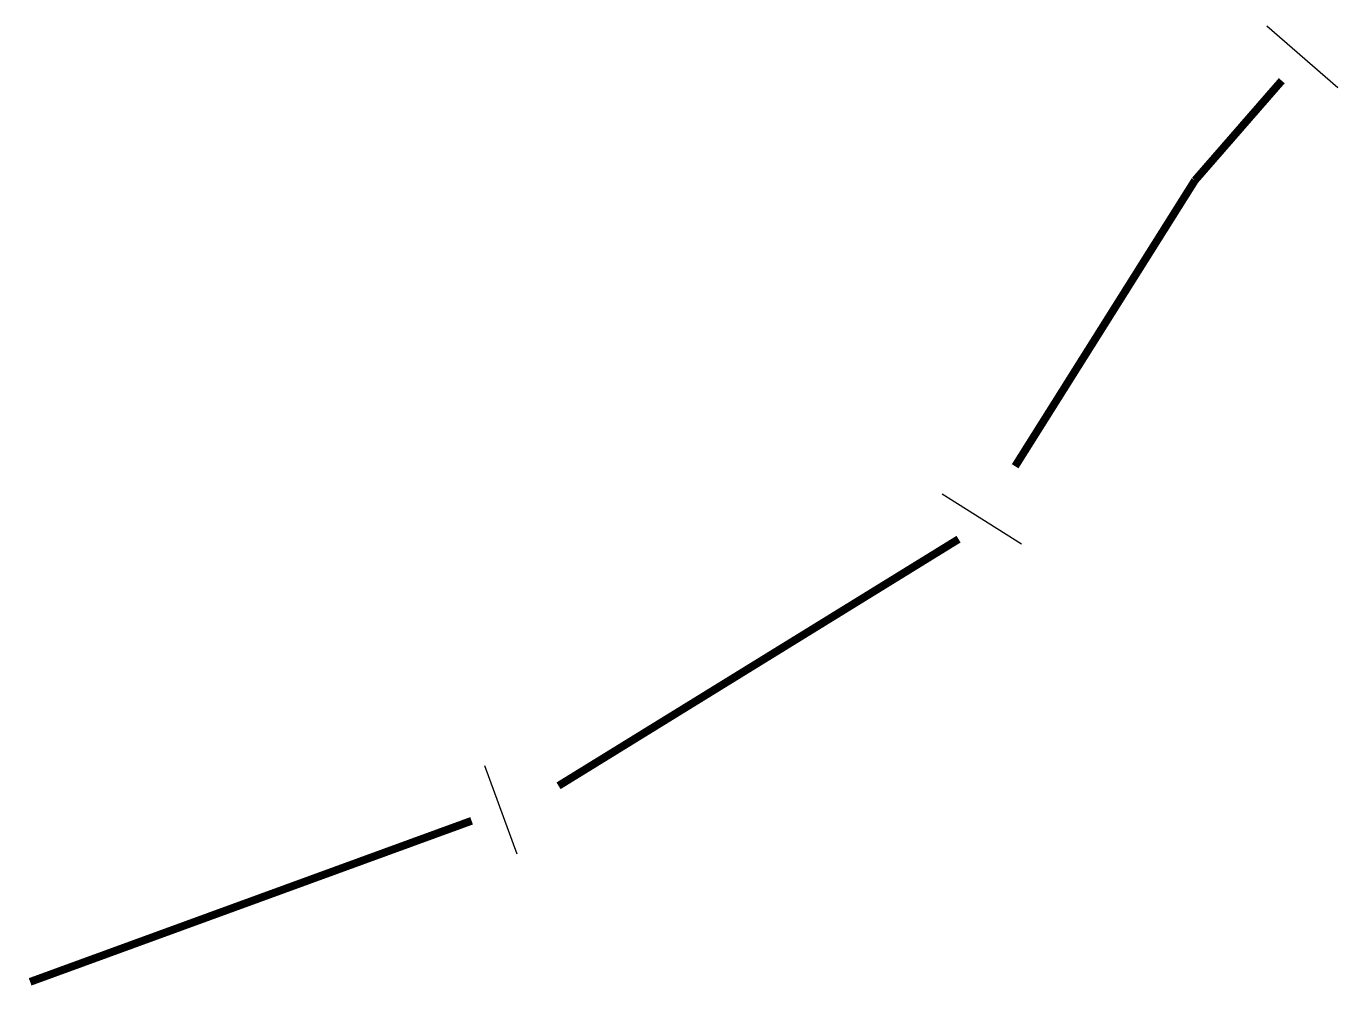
# Model space of a CAD drawing. Extents: x 208948 to 212966, y 4875285 to 4878160.
# Drawn here: x 210011.71 to 210053.58, y 4877142.75 to 4877173.38 of the extents above; entities that cross this region are included whole.
import ezdxf

# ---------------------------------------------------------------- set-up
doc = ezdxf.new("R2010")
doc.units = 0
doc.header["$LTSCALE"] = 1.5
doc.header["$MEASUREMENT"] = 0
doc.layers.add('LM-LIM-SETORES-BAIRROS', color=7, linetype='CONTINUOUS')

msp = doc.modelspace()

# ---------------------------------------------------------------- linework, layer by layer
at = {"layer": 'LM-LIM-SETORES-BAIRROS'}
for points in [[(210053.575924, 4877171.413106), (210051.313679, 4877173.383449)], [(210043.482806, 4877156.844829), (210040.943234, 4877158.44188)], [(210027.381458, 4877146.951967), (210026.353172, 4877149.770234)]]:
    msp.add_lwpolyline(points, dxfattribs=at)
at = {"layer": 'LM-LIM-SETORES-BAIRROS', "const_width": 0.25}
for points in [[(210049.016676, 4877168.462282), (210051.78802, 4877171.644196)], [(210048.601224, 4877167.801645), (210049.016676, 4877168.462282)], [(210043.277721, 4877159.336403), (210048.601224, 4877167.801645)], [(210028.703219, 4877149.135241), (210041.470782, 4877157.008571)], [(210011.836559, 4877142.876906), (210025.927893, 4877148.018338)]]:
    msp.add_lwpolyline(points, dxfattribs=at)

doc.saveas('drawing.dxf')
